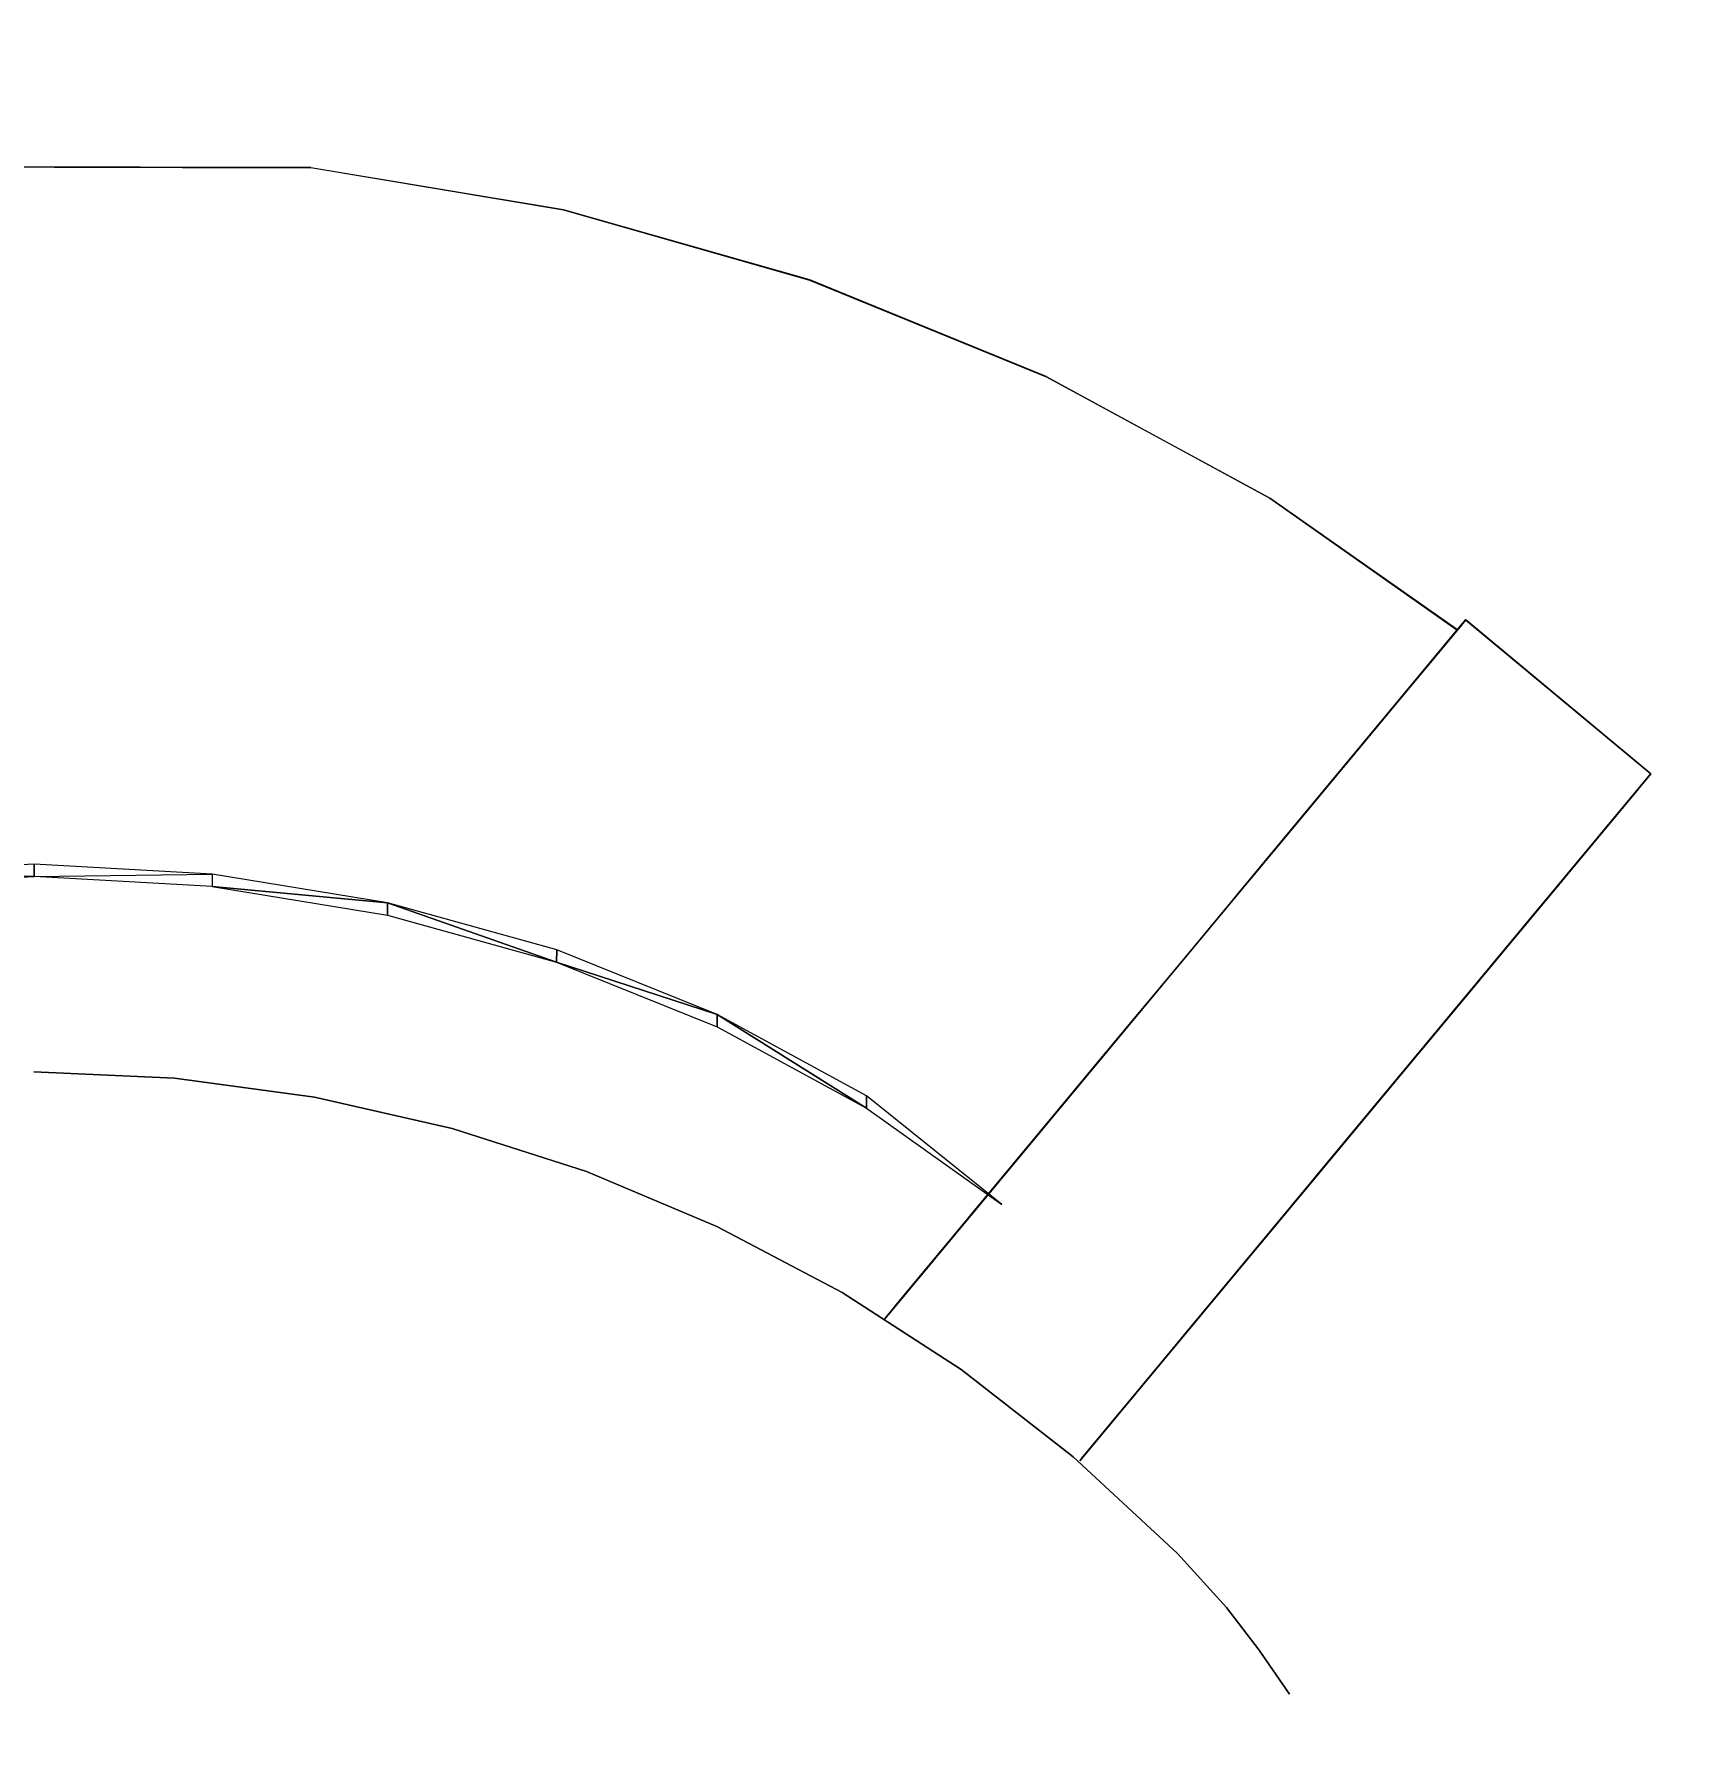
# Model space of a CAD drawing. Extents: x -566 to 72611, y -487 to 32334.
# Drawn here: x 143.91 to 151.66, y 320.6 to 328.56 of the extents above; entities that cross this region are included whole.
import ezdxf

# ---------------------------------------------------------------- set-up
doc = ezdxf.new("R2010")
doc.units = 0
doc.header["$LTSCALE"] = 0.5
doc.header["$MEASUREMENT"] = 0
doc.layers.get('0').update_dxf_attribs({"color": 20, "linetype": 'CONTINUOUS'})
doc.layers.get('DEFPOINTS').update_dxf_attribs({"linetype": 'CONTINUOUS', "lineweight": 5})
doc.layers.add('Annotations', color=40, linetype='CONTINUOUS', lineweight=5)
doc.layers.add('floor', color=7, linetype='CONTINUOUS', lineweight=5, true_color=0xcfcfcf)
doc.layers.add('layout', color=7, linetype='CONTINUOUS', lineweight=5, true_color=0xcfcfcf)
doc.styles.get("Standard").update_dxf_attribs({"font": 'arial.ttf'})
doc.dimstyles.new('Arch96', dxfattribs={"dimscale": 96, "dimtxt": 0.03125, "dimasz": 0.015625, "dimexe": 0.046875, "dimexo": 0.0625, "dimgap": 0.03125, "dimtad": 1, "dimtoh": 1, "dimdec": 4, "dimzin": 3, "dimdsep": 46, "dimlunit": 4, "dimtxsty": 'Standard', "dimblk": 'DOT', "dimcen": 0, "dimdle": 0.046875, "dimclrd": 256, "dimclre": 256, "dimclrt": 256, "dimaunit": 1, "dimadec": 3, "dimazin": 2, "dimtfac": 1, "dimtdec": 4, "dimtmove": 2, "dimatfit": 3, "dimldrblk": 'ARO14', "dimfxl": 1, "dimfrac": 2, "dimlwd": -1, "dimlwe": -1, "dimarcsym": 0})

# ---------------------------------------------------------------- blocks, each defined once
blk = doc.blocks.new('_Dot')
at = {"color": 0, "linetype": 'ByBlock', "lineweight": -2}
blk.add_line((-0.5, 0), (-1, 0), dxfattribs=at)
at = {"color": 0, "linetype": 'ByBlock', "const_width": 0.5}
blk.add_lwpolyline([(-0.25, 0, 1), (0.25, 0, 1)], format="xyb", close=True, dxfattribs=at)
blk = doc.blocks.new('*D42')
at = {"layer": 'Annotations', "transparency": 16777216}
for p, q in [((101.1478, 342.5), (101.1478, 324.5939)), ((154.1174, 342.5114), (154.1174, 324.5939)), ((152.6174, 329.0939), (102.6478, 329.0939))]:
    blk.add_line(p, q, dxfattribs=at)
at = {"layer": 'DEFPOINTS', "color": 0, "transparency": 16777216}
for p in [(101.1478, 348.5), (154.1174, 348.5114), (101.1478, 329.0939)]:
    blk.add_point(p, dxfattribs=at)
at = {"layer": 'Annotations', "transparency": 16777216, "xscale": 1.5, "yscale": 1.5, "zscale": 1.5, "rotation": 180}
blk.add_blockref('_Dot', (101.1478, 329.0939), dxfattribs=at)
at = {"layer": 'Annotations', "transparency": 16777216, "xscale": 1.5, "yscale": 1.5, "zscale": 1.5}
blk.add_blockref('_Dot', (154.1174, 329.0939), dxfattribs=at)
at = {"layer": 'Annotations', "transparency": 16777216, "insert": (127.6326, 324.5683), "char_height": 3, "attachment_point": 5}
blk.add_mtext('4\'-5"', dxfattribs=at)
blk = doc.blocks.new('ARO14')
blk.add_line((0, 0), (-1.0208, 0))
at = {"const_width": 0.0625}
blk.add_lwpolyline([(-0.7701, 0.4684), (0, 0), (-0.7701, -0.4684)], dxfattribs=at)

msp = doc.modelspace()

# ---------------------------------------------------------------- hatches: boundary and pattern name
at = {"layer": 'floor'}
h = msp.add_hatch(dxfattribs=at)
h.set_pattern_fill('ANSI37', color=256, scale=100, angle=45)
h.set_pattern_definition([(90, (243.028, 267.632), (-12.5, 9e-16), []), (180, (243.028, 267.632), (-9e-16, -12.5), [])])
h.paths.add_polyline_path([(253.46925, 349.5), (154.11744, 349.5), (154.11744, 348.5), (101.14781, 348.5), (101.14781, 349.5), (0, 349.5), (0, 344.5), (36, 344.5, -0.338357), (0, 308.66941), (0, 308.5), (0, 173.75), (253.46925, 173.75)])
h.paths.add_polyline_path([(36, 344.5), (0, 344.5), (0, 308.66941, 0.338357)], flags=17)
h.paths.add_polyline_path([(253.46925, 173.75), (0, 173.75), (0, 173.74997), (0, 169.75), (253.46925, 169.75)])
h.paths.add_polyline_path([(253.46925, 169.75), (0, 169.75), (0, 149.21137), (36, 149.21137, -0.338357), (0, 113.38078), (0, 113.21137), (0, 29.94998), (0, -5), (253.46925, -5)])
h.paths.add_polyline_path([(36, 149.21137), (0, 149.21137), (0, 113.38078, 0.338357)], flags=17)
h.paths.add_polyline_path([(575.25, 169.75), (510, 169.75), (474.75, 169.75), (327.5, 169.75), (285.46925, 169.75), (285.46925, 165.75), (253.46925, 165.75), (253.46925, -5), (263.99725, -5), (263.99725, 95.99051), (287, 95.99051), (287, 97.5), (292, 97.5), (292, -5), (341.25, -5), (341.25, 13.02988), (341.25012, 15.02988), (346.24839, 15.02988, 0.3610852), (374.08728, 41.24999), (346.25012, 41.24999), (346.25012, 42.99999), (341.25, 42.99999), (341.25, 44.99999), (341.25, 97.5), (357.75, 97.5), (405.75, 97.5), (575.25, 97.5)])

# ---------------------------------------------------------------- linework, layer by layer
at = {"layer": 'layout'}
for points in [[(145.2022, 327.93644, 72.42811), (145.2022, 327.93644, 72.42811), (142.80374, 327.94041, 72.41556), (145.20144, 327.93522, 72.46829)], [(145.2022, 327.93644, 72.42811), (145.2022, 327.93644, 72.42811), (146.38555, 327.73753, 72.45122), (145.20253, 327.934, 72.38787)], [(147.5379, 327.41015, 72.48521), (147.5379, 327.41015, 72.48521), (146.38555, 327.73753, 72.45122), (147.53604, 327.40905, 72.52538)], [(147.53604, 327.40905, 72.52538), (147.53604, 327.40905, 72.52538), (148.64199, 326.95764, 72.56979), (147.5379, 327.41015, 72.48521)], [(147.5379, 327.41015, 72.48521), (147.5379, 327.41015, 72.48521), (148.64434, 326.95849, 72.52964), (147.53845, 327.40758, 72.44498)], [(148.64434, 326.95849, 72.52964), (148.64434, 326.95849, 72.52964), (147.5379, 327.41015, 72.48521), (148.64199, 326.95764, 72.56979)], [(148.64434, 326.95849, 72.52964), (148.64434, 326.95849, 72.52964), (149.6906, 326.38831, 72.58394), (148.64501, 326.95592, 72.48942)], [(150.56985, 325.77284, 72.66457), (150.56985, 325.77284, 72.66457), (149.6906, 326.38831, 72.58394), (150.56679, 325.77248, 72.70467)], [(150.60835, 325.81917, 72.67724), (150.60835, 325.81917, 72.67724), (150.54962, 325.7485, 72.4578), (149.95228, 325.02979, 72.46136)], [(150.00973, 325.09887, 72.59624), (150.00973, 325.09887, 72.59624), (150.60835, 325.81917, 72.67724), (149.95228, 325.02979, 72.46136)], [(150.06879, 325.1699, 72.72964), (150.06879, 325.1699, 72.72964), (150.60835, 325.81917, 72.67724), (150.00973, 325.09887, 72.59624)], [(150.60756, 325.81819, 72.71734), (150.60756, 325.81819, 72.71734), (150.60835, 325.81917, 72.67724), (150.06879, 325.1699, 72.72964)], [(150.60382, 325.81368, 72.75708), (150.60382, 325.81368, 72.75708), (150.60756, 325.81819, 72.71734), (150.06879, 325.1699, 72.72964)], [(150.12938, 325.24288, 72.86153), (150.12938, 325.24288, 72.86153), (150.60382, 325.81368, 72.75708), (150.06879, 325.1699, 72.72964)], [(150.59724, 325.80576, 72.79601), (150.59724, 325.80576, 72.79601), (150.60382, 325.81368, 72.75708), (150.12938, 325.24288, 72.86153)], [(150.58782, 325.79443, 72.83366), (150.58782, 325.79443, 72.83366), (150.59724, 325.80576, 72.79601), (150.12938, 325.24288, 72.86153)], [(150.5757, 325.77981, 72.86961), (150.5757, 325.77981, 72.86961), (150.58782, 325.79443, 72.83366), (150.12938, 325.24288, 72.86153)], [(150.14677, 325.26372, 72.89507), (150.14677, 325.26372, 72.89507), (150.5757, 325.77981, 72.86961), (150.12938, 325.24288, 72.86153)], [(150.56101, 325.76215, 72.90343), (150.56101, 325.76215, 72.90343), (150.5757, 325.77981, 72.86961), (150.14677, 325.26372, 72.89507)], [(150.60835, 325.81917, 72.67724), (150.60835, 325.81917, 72.67724), (150.60756, 325.81819, 72.71734), (151.47491, 325.09889, 72.67724)], [(151.47411, 325.09792, 72.71734), (151.47411, 325.09792, 72.71734), (151.47491, 325.09889, 72.67724), (150.60756, 325.81819, 72.71734)], [(150.54962, 325.7485, 72.4578), (150.54962, 325.7485, 72.4578), (150.4927, 325.67991, 72.23734), (149.8964, 324.96254, 72.32506)], [(149.95228, 325.02979, 72.46136), (149.95228, 325.02979, 72.46136), (150.54962, 325.7485, 72.4578), (149.8964, 324.96254, 72.32506)], [(150.16626, 325.28723, 72.92598), (150.16626, 325.28723, 72.92598), (150.56101, 325.76215, 72.90343), (150.14677, 325.26372, 72.89507)], [(150.54396, 325.74168, 72.93472), (150.54396, 325.74168, 72.93472), (150.56101, 325.76215, 72.90343), (150.16626, 325.28723, 72.92598)], [(150.18771, 325.31306, 72.95397), (150.18771, 325.31306, 72.95397), (150.54396, 325.74168, 72.93472), (150.16626, 325.28723, 72.92598)], [(150.52471, 325.71853, 72.96314), (150.52471, 325.71853, 72.96314), (150.54396, 325.74168, 72.93472), (150.18771, 325.31306, 72.95397)], [(150.21091, 325.34096, 72.97878), (150.21091, 325.34096, 72.97878), (150.52471, 325.71853, 72.96314), (150.18771, 325.31306, 72.95397)], [(150.50348, 325.69294, 72.98836), (150.50348, 325.69294, 72.98836), (150.52471, 325.71853, 72.96314), (150.21091, 325.34096, 72.97878)], [(150.4927, 325.67991, 72.23734), (150.4927, 325.67991, 72.23734), (150.43759, 325.61363, 72.01588), (149.78951, 324.834, 72.04826)], [(149.84214, 324.89723, 72.18733), (149.84214, 324.89723, 72.18733), (150.4927, 325.67991, 72.23734), (149.78951, 324.834, 72.04826)], [(149.8964, 324.96254, 72.32506), (149.8964, 324.96254, 72.32506), (150.4927, 325.67991, 72.23734), (149.84214, 324.89723, 72.18733)], [(150.23561, 325.37069, 73.00018), (150.23561, 325.37069, 73.00018), (150.50348, 325.69294, 72.98836), (150.21091, 325.34096, 72.97878)], [(150.48052, 325.66529, 73.01006), (150.48052, 325.66529, 73.01006), (150.50348, 325.69294, 72.98836), (150.23561, 325.37069, 73.00018)], [(150.26162, 325.402, 73.01797), (150.26162, 325.402, 73.01797), (150.48052, 325.66529, 73.01006), (150.23561, 325.37069, 73.00018)], [(150.46602, 325.64786, 73.02074), (150.46602, 325.64786, 73.02074), (150.48052, 325.66529, 73.01006), (150.26162, 325.402, 73.01797)], [(150.28867, 325.43453, 73.03196), (150.28867, 325.43453, 73.03196), (150.46602, 325.64786, 73.02074), (150.26162, 325.402, 73.01797)], [(150.43055, 325.60522, 73.04198), (150.43055, 325.60522, 73.04198), (150.46602, 325.64786, 73.02074), (150.28867, 325.43453, 73.03196)], [(150.38428, 325.54954, 71.79347), (150.38428, 325.54954, 71.79347), (150.3328, 325.48765, 71.57012), (149.64151, 324.65588, 71.62331)], [(149.68916, 324.71326, 71.76621), (149.68916, 324.71326, 71.76621), (150.38428, 325.54954, 71.79347), (149.64151, 324.65588, 71.62331)], [(149.73852, 324.7726, 71.90788), (149.73852, 324.7726, 71.90788), (150.38428, 325.54954, 71.79347), (149.68916, 324.71326, 71.76621)], [(150.43759, 325.61363, 72.01588), (150.43759, 325.61363, 72.01588), (150.38428, 325.54954, 71.79347), (149.73852, 324.7726, 71.90788)], [(149.78951, 324.834, 72.04826), (149.78951, 324.834, 72.04826), (150.43759, 325.61363, 72.01588), (149.73852, 324.7726, 71.90788)], [(150.31652, 325.46803, 73.04206), (150.31652, 325.46803, 73.04206), (150.43055, 325.60522, 73.04198), (150.28867, 325.43453, 73.03196)], [(150.31652, 325.46803, 73.04206), (150.31652, 325.46803, 73.04206), (150.43055, 325.60522, 73.04198), (150.40218, 325.57111, 73.04811)], [(150.31652, 325.46803, 73.04206), (150.31652, 325.46803, 73.04206), (150.40218, 325.57111, 73.04811), (150.34489, 325.50215, 73.04814)], [(150.37353, 325.53663, 73.05017), (150.37353, 325.53663, 73.05017), (150.40218, 325.57111, 73.04811), (150.34489, 325.50215, 73.04814)], [(150.3328, 325.48765, 71.57012), (150.3328, 325.48765, 71.57012), (150.28316, 325.42783, 71.34588), (149.59551, 324.60056, 71.47923)], [(149.64151, 324.65588, 71.62331), (149.64151, 324.65588, 71.62331), (150.3328, 325.48765, 71.57012), (149.59551, 324.60056, 71.47923)], [(150.28316, 325.42783, 71.34588), (150.28316, 325.42783, 71.34588), (150.23536, 325.37044, 71.12077), (149.50866, 324.49603, 71.18767)], [(149.55123, 324.54732, 71.33401), (149.55123, 324.54732, 71.33401), (150.28316, 325.42783, 71.34588), (149.50866, 324.49603, 71.18767)], [(149.59551, 324.60056, 71.47923), (149.59551, 324.60056, 71.47923), (150.28316, 325.42783, 71.34588), (149.55123, 324.54732, 71.33401)], [(150.23536, 325.37044, 71.12077), (150.23536, 325.37044, 71.12077), (150.18943, 325.31513, 70.89484), (149.3338, 324.28574, 47.56821)], [(149.50866, 324.49603, 71.18767), (149.50866, 324.49603, 71.18767), (150.23536, 325.37044, 71.12077), (149.3338, 324.28574, 47.56821)], [(151.47491, 325.09889, 72.67724), (151.47491, 325.09889, 72.67724), (150.81884, 324.30952, 72.46136), (151.41618, 325.02823, 72.4578)], [(150.87631, 324.3786, 72.59624), (150.87631, 324.3786, 72.59624), (150.81884, 324.30952, 72.46136), (151.47491, 325.09889, 72.67724)], [(150.93535, 324.44963, 72.72964), (150.93535, 324.44963, 72.72964), (150.87631, 324.3786, 72.59624), (151.47491, 325.09889, 72.67724)], [(151.47411, 325.09792, 72.71734), (151.47411, 325.09792, 72.71734), (150.93535, 324.44963, 72.72964), (151.47491, 325.09889, 72.67724)], [(151.47041, 325.09341, 72.75708), (151.47041, 325.09341, 72.75708), (150.93535, 324.44963, 72.72964), (151.47411, 325.09792, 72.71734)], [(150.99594, 324.52261, 72.86153), (150.99594, 324.52261, 72.86153), (150.93535, 324.44963, 72.72964), (151.47041, 325.09341, 72.75708)], [(151.4638, 325.08549, 72.79601), (151.4638, 325.08549, 72.79601), (150.99594, 324.52261, 72.86153), (151.47041, 325.09341, 72.75708)], [(151.45437, 325.07416, 72.83366), (151.45437, 325.07416, 72.83366), (150.99594, 324.52261, 72.86153), (151.4638, 325.08549, 72.79601)], [(151.44226, 325.05954, 72.86961), (151.44226, 325.05954, 72.86961), (150.99594, 324.52261, 72.86153), (151.45437, 325.07416, 72.83366)], [(151.01332, 324.54344, 72.89507), (151.01332, 324.54344, 72.89507), (150.99594, 324.52261, 72.86153), (151.44226, 325.05954, 72.86961)], [(151.42757, 325.04187, 72.90343), (151.42757, 325.04187, 72.90343), (151.01332, 324.54344, 72.89507), (151.44226, 325.05954, 72.86961)], [(151.41618, 325.02823, 72.4578), (151.41618, 325.02823, 72.4578), (150.76296, 324.24227, 72.32506), (151.35926, 324.95963, 72.23734)], [(150.81884, 324.30952, 72.46136), (150.81884, 324.30952, 72.46136), (150.76296, 324.24227, 72.32506), (151.41618, 325.02823, 72.4578)], [(151.03282, 324.56696, 72.92598), (151.03282, 324.56696, 72.92598), (151.01332, 324.54344, 72.89507), (151.42757, 325.04187, 72.90343)], [(151.41052, 325.02141, 72.93472), (151.41052, 325.02141, 72.93472), (151.03282, 324.56696, 72.92598), (151.42757, 325.04187, 72.90343)], [(151.05427, 324.59279, 72.95397), (151.05427, 324.59279, 72.95397), (151.03282, 324.56696, 72.92598), (151.41052, 325.02141, 72.93472)], [(151.39127, 324.99826, 72.96314), (151.39127, 324.99826, 72.96314), (151.05427, 324.59279, 72.95397), (151.41052, 325.02141, 72.93472)], [(151.07747, 324.62069, 72.97878), (151.07747, 324.62069, 72.97878), (151.05427, 324.59279, 72.95397), (151.39127, 324.99826, 72.96314)], [(151.37003, 324.97267, 72.98836), (151.37003, 324.97267, 72.98836), (151.07747, 324.62069, 72.97878), (151.39127, 324.99826, 72.96314)], [(151.35926, 324.95963, 72.23734), (151.35926, 324.95963, 72.23734), (150.65607, 324.11373, 72.04826), (151.30414, 324.89336, 72.01588)], [(150.7087, 324.17696, 72.18733), (150.7087, 324.17696, 72.18733), (150.65607, 324.11373, 72.04826), (151.35926, 324.95963, 72.23734)], [(150.76296, 324.24227, 72.32506), (150.76296, 324.24227, 72.32506), (150.7087, 324.17696, 72.18733), (151.35926, 324.95963, 72.23734)], [(151.1022, 324.65042, 73.00018), (151.1022, 324.65042, 73.00018), (151.07747, 324.62069, 72.97878), (151.37003, 324.97267, 72.98836)], [(151.34708, 324.94501, 73.01006), (151.34708, 324.94501, 73.01006), (151.1022, 324.65042, 73.00018), (151.37003, 324.97267, 72.98836)], [(151.12818, 324.68173, 73.01797), (151.12818, 324.68173, 73.01797), (151.1022, 324.65042, 73.00018), (151.34708, 324.94501, 73.01006)], [(151.33257, 324.92759, 73.02074), (151.33257, 324.92759, 73.02074), (151.12818, 324.68173, 73.01797), (151.34708, 324.94501, 73.01006)], [(151.15523, 324.71426, 73.03197), (151.15523, 324.71426, 73.03197), (151.12818, 324.68173, 73.01797), (151.33257, 324.92759, 73.02074)], [(151.29711, 324.88495, 73.04198), (151.29711, 324.88495, 73.04198), (151.15523, 324.71426, 73.03197), (151.33257, 324.92759, 73.02074)], [(151.33257, 324.92759, 73.02074), (151.33257, 324.92759, 73.02074), (151.32269, 324.91565, 73.028), (151.29711, 324.88495, 73.04198)], [(151.25083, 324.82927, 71.79347), (151.25083, 324.82927, 71.79347), (150.50807, 323.9356, 71.62331), (151.19936, 324.76738, 71.57012)], [(150.55572, 323.99299, 71.76621), (150.55572, 323.99299, 71.76621), (150.50807, 323.9356, 71.62331), (151.25083, 324.82927, 71.79347)], [(150.60508, 324.05232, 71.90788), (150.60508, 324.05232, 71.90788), (150.55572, 323.99299, 71.76621), (151.25083, 324.82927, 71.79347)], [(151.30414, 324.89336, 72.01588), (151.30414, 324.89336, 72.01588), (150.60508, 324.05232, 71.90788), (151.25083, 324.82927, 71.79347)], [(150.65607, 324.11373, 72.04826), (150.65607, 324.11373, 72.04826), (150.60508, 324.05232, 71.90788), (151.30414, 324.89336, 72.01588)], [(151.18308, 324.74776, 73.04206), (151.18308, 324.74776, 73.04206), (151.15523, 324.71426, 73.03197), (151.29711, 324.88495, 73.04198)], [(151.26874, 324.85084, 73.04811), (151.26874, 324.85084, 73.04811), (151.18308, 324.74776, 73.04206), (151.29711, 324.88495, 73.04198)], [(151.21145, 324.78188, 73.04814), (151.21145, 324.78188, 73.04814), (151.18308, 324.74776, 73.04206), (151.26874, 324.85084, 73.04811)], [(151.24009, 324.81636, 73.05017), (151.24009, 324.81636, 73.05017), (151.21145, 324.78188, 73.04814), (151.26874, 324.85084, 73.04811)], [(151.19936, 324.76738, 71.57012), (151.19936, 324.76738, 71.57012), (150.46207, 323.88029, 71.47923), (151.14972, 324.70756, 71.34588)], [(150.50807, 323.9356, 71.62331), (150.50807, 323.9356, 71.62331), (150.46207, 323.88029, 71.47923), (151.19936, 324.76738, 71.57012)], [(143.90805, 324.6749, 63.33997), (143.90805, 324.6749, 63.33997), (143.07418, 324.63228, 63.34285), (143.90792, 324.61729, 62.45042)], [(143.90805, 324.6749, 63.33997), (143.90805, 324.6749, 63.33997), (143.90792, 324.61729, 62.45042), (144.74168, 324.62841, 63.34285)], [(151.14972, 324.70756, 71.34588), (151.14972, 324.70756, 71.34588), (150.37522, 323.77576, 71.18767), (151.10195, 324.65017, 71.12077)], [(150.41779, 323.82705, 71.33401), (150.41779, 323.82705, 71.33401), (150.37522, 323.77576, 71.18767), (151.14972, 324.70756, 71.34588)], [(150.46207, 323.88029, 71.47923), (150.46207, 323.88029, 71.47923), (150.41779, 323.82705, 71.33401), (151.14972, 324.70756, 71.34588)], [(143.07404, 324.57478, 62.45329), (143.07404, 324.57478, 62.45329), (143.90792, 324.61729, 62.45042), (143.07418, 324.63228, 63.34285)], [(143.90792, 324.61729, 62.45042), (143.90792, 324.61729, 62.45042), (144.74168, 324.62841, 63.34285), (144.74155, 324.57092, 62.45329)], [(144.74168, 324.62841, 63.34285), (144.74168, 324.62841, 63.34285), (144.74155, 324.57092, 62.45329), (145.56132, 324.49395, 63.35143)], [(151.05599, 324.59486, 70.89484), (151.05599, 324.59486, 70.89484), (150.2843, 323.66635, 70.70921), (151.01192, 324.54174, 70.66811)], [(150.32877, 323.71995, 70.94884), (150.32877, 323.71995, 70.94884), (150.2843, 323.66635, 70.70921), (151.05599, 324.59486, 70.89484)], [(151.10195, 324.65017, 71.12077), (151.10195, 324.65017, 71.12077), (150.32877, 323.71995, 70.94884), (151.05599, 324.59486, 70.89484)], [(150.37522, 323.77576, 71.18767), (150.37522, 323.77576, 71.18767), (150.32877, 323.71995, 70.94884), (151.10195, 324.65017, 71.12077)], [(145.56119, 324.43645, 62.46187), (145.56119, 324.43645, 62.46187), (145.56132, 324.49395, 63.35143), (144.74155, 324.57092, 62.45329)], [(151.01192, 324.54174, 70.66811), (151.01192, 324.54174, 70.66811), (150.24198, 323.61554, 70.46989), (150.96968, 324.49093, 70.44061)], [(150.2843, 323.66635, 70.70921), (150.2843, 323.66635, 70.70921), (150.24198, 323.61554, 70.46989), (151.01192, 324.54174, 70.66811)], [(145.56119, 324.43645, 62.46187), (145.56119, 324.43645, 62.46187), (146.35328, 324.21611, 62.47601), (145.56132, 324.49395, 63.35143)], [(146.35342, 324.2736, 63.36555), (146.35342, 324.2736, 63.36555), (145.56132, 324.49395, 63.35143), (146.35328, 324.21611, 62.47601)], [(150.92911, 324.4422, 70.21121), (150.92911, 324.4422, 70.21121), (150.17385, 323.53355, 70.06955), (150.89566, 324.40199, 70.01603)], [(150.20761, 323.57412, 70.26926), (150.20761, 323.57412, 70.26926), (150.17385, 323.53355, 70.06955), (150.92911, 324.4422, 70.21121)], [(150.96968, 324.49093, 70.44061), (150.96968, 324.49093, 70.44061), (150.20761, 323.57412, 70.26926), (150.92911, 324.4422, 70.21121)], [(150.24198, 323.61554, 70.46989), (150.24198, 323.61554, 70.46989), (150.20761, 323.57412, 70.26926), (150.96968, 324.49093, 70.44061)], [(150.86245, 324.36203, 69.81952), (150.86245, 324.36203, 69.81952), (150.1076, 323.45386, 69.66966), (150.82965, 324.32256, 69.62286)], [(150.1405, 323.49346, 69.86969), (150.1405, 323.49346, 69.86969), (150.1076, 323.45386, 69.66966), (150.86245, 324.36203, 69.81952)], [(150.89566, 324.40199, 70.01603), (150.89566, 324.40199, 70.01603), (150.1405, 323.49346, 69.86969), (150.86245, 324.36203, 69.81952)], [(150.17385, 323.53355, 70.06955), (150.17385, 323.53355, 70.06955), (150.1405, 323.49346, 69.86969), (150.89566, 324.40199, 70.01603)], [(146.35342, 324.2736, 63.36555), (146.35342, 324.2736, 63.36555), (146.35328, 324.21611, 62.47601), (147.10485, 323.97096, 63.38502)], [(148.56771, 323.36405, 47.89619), (148.56771, 323.36405, 47.89619), (149.3338, 324.28574, 47.56821), (148.63743, 323.44787, 47.3699)], [(149.26378, 324.20143, 48.09673), (149.26378, 324.20143, 48.09673), (149.3338, 324.28574, 47.56821), (148.56771, 323.36405, 47.89619)], [(150.7973, 324.28357, 69.42604), (150.7973, 324.28357, 69.42604), (150.04312, 323.37626, 69.26917), (150.76535, 324.24519, 69.22908)], [(150.07513, 323.41476, 69.46949), (150.07513, 323.41476, 69.46949), (150.04312, 323.37626, 69.26917), (150.7973, 324.28357, 69.42604)], [(150.82965, 324.32256, 69.62286), (150.82965, 324.32256, 69.62286), (150.07513, 323.41476, 69.46949), (150.7973, 324.28357, 69.42604)], [(150.1076, 323.45386, 69.66966), (150.1076, 323.45386, 69.66966), (150.07513, 323.41476, 69.46949), (150.82965, 324.32256, 69.62286)], [(147.10472, 323.91346, 62.49546), (147.10472, 323.91346, 62.49546), (147.10485, 323.97096, 63.38502), (146.35328, 324.21611, 62.47601)], [(148.49723, 323.27925, 48.42224), (148.49723, 323.27925, 48.42224), (149.26378, 324.20143, 48.09673), (148.56771, 323.36405, 47.89619)], [(149.19299, 324.11626, 48.62502), (149.19299, 324.11626, 48.62502), (149.26378, 324.20143, 48.09673), (148.49723, 323.27925, 48.42224)], [(150.03348, 323.36468, 43.15128), (150.03348, 323.36468, 43.15128), (150.73193, 324.20498, 43.33273), (149.96998, 323.28829, 43.67982)], [(150.66831, 324.12847, 43.8624), (150.66831, 324.12847, 43.8624), (149.96998, 323.28829, 43.67982), (150.73193, 324.20498, 43.33273)], [(150.7338, 324.20718, 69.03197), (150.7338, 324.20718, 69.03197), (149.98032, 323.30072, 68.86808), (150.7027, 324.16977, 68.83471)], [(150.0115, 323.33824, 69.0687), (150.0115, 323.33824, 69.0687), (149.98032, 323.30072, 68.86808), (150.7338, 324.20718, 69.03197)], [(150.76535, 324.24519, 69.22908), (150.76535, 324.24519, 69.22908), (150.0115, 323.33824, 69.0687), (150.7338, 324.20718, 69.03197)], [(150.04312, 323.37626, 69.26917), (150.04312, 323.37626, 69.26917), (150.0115, 323.33824, 69.0687), (150.76535, 324.24519, 69.22908)], [(148.42596, 323.19348, 48.94807), (148.42596, 323.19348, 48.94807), (149.19299, 324.11626, 48.62502), (148.49723, 323.27925, 48.42224)], [(149.12141, 324.03013, 49.1531), (149.12141, 324.03013, 49.1531), (149.19299, 324.11626, 48.62502), (148.42596, 323.19348, 48.94807)], [(149.90577, 323.21105, 44.20761), (149.90577, 323.21105, 44.20761), (149.96998, 323.28829, 43.67982), (150.66831, 324.12847, 43.8624)], [(150.60383, 324.05086, 44.39243), (150.60383, 324.05086, 44.39243), (149.90577, 323.21105, 44.20761), (150.66831, 324.12847, 43.8624)], [(150.67204, 324.13286, 68.63732), (150.67204, 324.13286, 68.63732), (149.91927, 323.22725, 68.46642), (150.64177, 324.09655, 68.43977)], [(149.94956, 323.26368, 68.66732), (149.94956, 323.26368, 68.66732), (149.91927, 323.22725, 68.46642), (150.67204, 324.13286, 68.63732)], [(150.7027, 324.16977, 68.83471), (150.7027, 324.16977, 68.83471), (149.94956, 323.26368, 68.66732), (150.67204, 324.13286, 68.63732)], [(149.98032, 323.30072, 68.86808), (149.98032, 323.30072, 68.86808), (149.94956, 323.26368, 68.66732), (150.7027, 324.16977, 68.83471)], [(148.35365, 323.10649, 49.47548), (148.35365, 323.10649, 49.47548), (149.12141, 324.03013, 49.1531), (148.42596, 323.19348, 48.94807)], [(149.04931, 323.94338, 49.67897), (149.04931, 323.94338, 49.67897), (149.12141, 324.03013, 49.1531), (148.35365, 323.10649, 49.47548)], [(149.84077, 323.13283, 44.73519), (149.84077, 323.13283, 44.73519), (149.90577, 323.21105, 44.20761), (150.60383, 324.05086, 44.39243)], [(150.53855, 323.97228, 44.92226), (150.53855, 323.97228, 44.92226), (149.84077, 323.13283, 44.73519), (150.60383, 324.05086, 44.39243)], [(150.61197, 324.06061, 68.24209), (150.61197, 324.06061, 68.24209), (149.85999, 323.15598, 68.06458), (150.58256, 324.02528, 68.04427)], [(149.8894, 323.19131, 68.26537), (149.8894, 323.19131, 68.26537), (149.85999, 323.15598, 68.06458), (150.61197, 324.06061, 68.24209)], [(150.58256, 324.02528, 68.04427), (150.58256, 324.02528, 68.04427), (149.85999, 323.15598, 68.06458), (150.55351, 323.99031, 67.84589)], [(150.64177, 324.09655, 68.43977), (150.64177, 324.09655, 68.43977), (149.8894, 323.19131, 68.26537), (150.61197, 324.06061, 68.24209)], [(149.91927, 323.22725, 68.46642), (149.91927, 323.22725, 68.46642), (149.8894, 323.19131, 68.26537), (150.64177, 324.09655, 68.43977)], [(147.10472, 323.91346, 62.49546), (147.10472, 323.91346, 62.49546), (147.80309, 323.53355, 62.51992), (147.10485, 323.97096, 63.38502)], [(147.80322, 323.59104, 63.40948), (147.80322, 323.59104, 63.40948), (147.10485, 323.97096, 63.38502), (147.80309, 323.53355, 62.51992)], [(149.08157, 323.98225, 63.67769), (149.08157, 323.98225, 63.67769), (148.64569, 323.45786, 60.06158), (147.94396, 322.61354, 60.21582)], [(148.38532, 323.14462, 63.87771), (148.38532, 323.14462, 63.87771), (149.08157, 323.98225, 63.67769), (147.94396, 322.61354, 60.21582)], [(150.55351, 323.99031, 67.84589), (150.55351, 323.99031, 67.84589), (149.70547, 322.97005, 67.00072), (150.39912, 323.80451, 66.78285)], [(149.85999, 323.15598, 68.06458), (149.85999, 323.15598, 68.06458), (149.70547, 322.97005, 67.00072), (150.55351, 323.99031, 67.84589)], [(149.77497, 323.05363, 45.26257), (149.77497, 323.05363, 45.26257), (149.84077, 323.13283, 44.73519), (150.53855, 323.97228, 44.92226)], [(150.47248, 323.89284, 45.45189), (150.47248, 323.89284, 45.45189), (149.77497, 323.05363, 45.26257), (150.53855, 323.97228, 44.92226)], [(148.27977, 323.01755, 50.02921), (148.27977, 323.01755, 50.02921), (149.04931, 323.94338, 49.67897), (148.35365, 323.10649, 49.47548)], [(148.97663, 323.85602, 50.22363), (148.97663, 323.85602, 50.22363), (149.04931, 323.94338, 49.67897), (148.27977, 323.01755, 50.02921)], [(148.83892, 323.69033, 67.00072), (148.83892, 323.69033, 67.00072), (148.38532, 323.14462, 63.87771), (148.99343, 323.87625, 68.06458)], [(149.70841, 322.97359, 45.78973), (149.70841, 322.97359, 45.78973), (149.77497, 323.05363, 45.26257), (150.47248, 323.89284, 45.45189)], [(150.40564, 323.81243, 45.98129), (150.40564, 323.81243, 45.98129), (149.70841, 322.97359, 45.78973), (150.47248, 323.89284, 45.45189)], [(148.21039, 322.93409, 50.58608), (148.21039, 322.93409, 50.58608), (148.97663, 323.85602, 50.22363), (148.27977, 323.01755, 50.02921)], [(148.90888, 323.77452, 50.76761), (148.90888, 323.77452, 50.76761), (148.97663, 323.85602, 50.22363), (148.21039, 322.93409, 50.58608)], [(150.39912, 323.80451, 66.78285), (150.39912, 323.80451, 66.78285), (149.25188, 322.42435, 63.87771), (149.94813, 323.26197, 63.67769)], [(149.70547, 322.97005, 67.00072), (149.70547, 322.97005, 67.00072), (149.25188, 322.42435, 63.87771), (150.39912, 323.80451, 66.78285)], [(149.64106, 322.89257, 46.31667), (149.64106, 322.89257, 46.31667), (149.70841, 322.97359, 45.78973), (150.40564, 323.81243, 45.98129)], [(150.33801, 323.73104, 46.51048), (150.33801, 323.73104, 46.51048), (149.64106, 322.89257, 46.31667), (150.40564, 323.81243, 45.98129)], [(148.14576, 322.85636, 51.14419), (148.14576, 322.85636, 51.14419), (148.90888, 323.77452, 50.76761), (148.21039, 322.93409, 50.58608)], [(148.84574, 323.69849, 51.31281), (148.84574, 323.69849, 51.31281), (148.90888, 323.77452, 50.76761), (148.14576, 322.85636, 51.14419)], [(149.5729, 322.81057, 46.8434), (149.5729, 322.81057, 46.8434), (149.64106, 322.89257, 46.31667), (150.33801, 323.73104, 46.51048)], [(150.26955, 323.64868, 47.03945), (150.26955, 323.64868, 47.03945), (149.5729, 322.81057, 46.8434), (150.33801, 323.73104, 46.51048)], [(144.56534, 323.67325, 59.43378), (144.56534, 323.67325, 59.43378), (143.90607, 323.70384, 59.43378), (144.56534, 323.67325, 60.56059)], [(143.90607, 323.70384, 60.56059), (143.90607, 323.70384, 60.56059), (144.56534, 323.67325, 60.56059), (143.90607, 323.70384, 59.43378)], [(145.21952, 323.58458, 59.43378), (145.21952, 323.58458, 59.43378), (144.56534, 323.67325, 59.43378), (145.21952, 323.58458, 60.56059)], [(144.56534, 323.67325, 60.56059), (144.56534, 323.67325, 60.56059), (145.21952, 323.58458, 60.56059), (144.56534, 323.67325, 59.43378)], [(148.03084, 322.71808, 52.26376), (148.03084, 322.71808, 52.26376), (148.78729, 323.62819, 51.85912), (148.08593, 322.78435, 51.70344)], [(148.73349, 323.5635, 52.40647), (148.73349, 323.5635, 52.40647), (148.78729, 323.62819, 51.85912), (148.03084, 322.71808, 52.26376)], [(148.08593, 322.78435, 51.70344), (148.08593, 322.78435, 51.70344), (148.84574, 323.69849, 51.31281), (148.14576, 322.85636, 51.14419)], [(148.78729, 323.62819, 51.85912), (148.78729, 323.62819, 51.85912), (148.84574, 323.69849, 51.31281), (148.08593, 322.78435, 51.70344)], [(149.50398, 322.7276, 47.3699), (149.50398, 322.7276, 47.3699), (149.5729, 322.81057, 46.8434), (150.26955, 323.64868, 47.03945)], [(150.20036, 323.56547, 47.56821), (150.20036, 323.56547, 47.56821), (149.50398, 322.7276, 47.3699), (150.26955, 323.64868, 47.03945)], [(145.86372, 323.43868, 59.43378), (145.86372, 323.43868, 59.43378), (145.21952, 323.58458, 59.43378), (145.86372, 323.43868, 60.56059)], [(145.21952, 323.58458, 60.56059), (145.21952, 323.58458, 60.56059), (145.86372, 323.43868, 60.56059), (145.21952, 323.58458, 59.43378)], [(147.80309, 323.53355, 62.51992), (147.80309, 323.53355, 62.51992), (148.43681, 323.08261, 62.54898), (147.80322, 323.59104, 63.40948)], [(147.98059, 322.65765, 52.82505), (147.98059, 322.65765, 52.82505), (148.73349, 323.5635, 52.40647), (148.03084, 322.71808, 52.26376)], [(148.68437, 323.50441, 52.95477), (148.68437, 323.50441, 52.95477), (148.73349, 323.5635, 52.40647), (147.98059, 322.65765, 52.82505)], [(149.43427, 322.64378, 47.89619), (149.43427, 322.64378, 47.89619), (149.50398, 322.7276, 47.3699), (150.20036, 323.56547, 47.56821)], [(150.13034, 323.48116, 48.09673), (150.13034, 323.48116, 48.09673), (149.43427, 322.64378, 47.89619), (150.20036, 323.56547, 47.56821)], [(147.93512, 322.60294, 53.38721), (147.93512, 322.60294, 53.38721), (148.68437, 323.50441, 52.95477), (147.98059, 322.65765, 52.82505)], [(148.63997, 323.45092, 53.50394), (148.63997, 323.45092, 53.50394), (148.68437, 323.50441, 52.95477), (147.93512, 322.60294, 53.38721)], [(149.36379, 322.55898, 48.42224), (149.36379, 322.55898, 48.42224), (149.43427, 322.64378, 47.89619), (150.13034, 323.48116, 48.09673)], [(150.05955, 323.39599, 48.62502), (150.05955, 323.39599, 48.62502), (149.36379, 322.55898, 48.42224), (150.13034, 323.48116, 48.09673)], [(146.49316, 323.23641, 59.43378), (146.49316, 323.23641, 59.43378), (145.86372, 323.43868, 59.43378), (146.49316, 323.23641, 60.56059)], [(145.86372, 323.43868, 60.56059), (145.86372, 323.43868, 60.56059), (146.49316, 323.23641, 60.56059), (145.86372, 323.43868, 59.43378)], [(148.61089, 323.41595, 59.62997), (148.61089, 323.41595, 59.62997), (148.59437, 323.39609, 59.4075), (147.88903, 322.54751, 59.51751)], [(147.90602, 322.56797, 59.74648), (147.90602, 322.56797, 59.74648), (148.61089, 323.41595, 59.62997), (147.88903, 322.54751, 59.51751)], [(147.89442, 322.55396, 53.95019), (147.89442, 322.55396, 53.95019), (148.63997, 323.45092, 53.50394), (147.93512, 322.60294, 53.38721)], [(148.60021, 323.40316, 54.05388), (148.60021, 323.40316, 54.05388), (148.63997, 323.45092, 53.50394), (147.89442, 322.55396, 53.95019)], [(148.62837, 323.43703, 59.8523), (148.62837, 323.43703, 59.8523), (148.61089, 323.41595, 59.62997), (147.90602, 322.56797, 59.74648)], [(147.92401, 322.58954, 59.97528), (147.92401, 322.58954, 59.97528), (148.62837, 323.43703, 59.8523), (147.90602, 322.56797, 59.74648)], [(148.64569, 323.45786, 60.06158), (148.64569, 323.45786, 60.06158), (148.62837, 323.43703, 59.8523), (147.92401, 322.58954, 59.97528)], [(147.94396, 322.61354, 60.21582), (147.94396, 322.61354, 60.21582), (148.64569, 323.45786, 60.06158), (147.92401, 322.58954, 59.97528)], [(149.29252, 322.47321, 48.94807), (149.29252, 322.47321, 48.94807), (149.36379, 322.55898, 48.42224), (150.05955, 323.39599, 48.62502)], [(149.98797, 323.30985, 49.15309), (149.98797, 323.30985, 49.15309), (149.29252, 322.47321, 48.94807), (150.05955, 323.39599, 48.62502)], [(149.2202, 322.38622, 49.47548), (149.2202, 322.38622, 49.47548), (149.29252, 322.47321, 48.94807), (149.98797, 323.30985, 49.15309)], [(149.91587, 323.22311, 49.67897), (149.91587, 323.22311, 49.67897), (149.2202, 322.38622, 49.47548), (149.98797, 323.30985, 49.15309)], [(147.1031, 322.9795, 59.43378), (147.1031, 322.9795, 59.43378), (146.49316, 323.23641, 59.43378), (147.1031, 322.9795, 60.56059)], [(146.49316, 323.23641, 60.56059), (146.49316, 323.23641, 60.56059), (147.1031, 322.9795, 60.56059), (146.49316, 323.23641, 59.43378)], [(149.94813, 323.26197, 63.67769), (149.94813, 323.26197, 63.67769), (148.81052, 321.89327, 60.21582), (149.51228, 322.73759, 60.06158)], [(149.25188, 322.42435, 63.87771), (149.25188, 322.42435, 63.87771), (148.81052, 321.89327, 60.21582), (149.94813, 323.26197, 63.67769)], [(149.14633, 322.29728, 50.02921), (149.14633, 322.29728, 50.02921), (149.2202, 322.38622, 49.47548), (149.91587, 323.22311, 49.67897)], [(149.84319, 323.13575, 50.22363), (149.84319, 323.13575, 50.22363), (149.14633, 322.29728, 50.02921), (149.91587, 323.22311, 49.67897)], [(149.07695, 322.21382, 50.58607), (149.07695, 322.21382, 50.58607), (149.14633, 322.29728, 50.02921), (149.84319, 323.13575, 50.22363)], [(149.77543, 323.05424, 50.76761), (149.77543, 323.05424, 50.76761), (149.07695, 322.21382, 50.58607), (149.84319, 323.13575, 50.22363)], [(149.01235, 322.13609, 51.14419), (149.01235, 322.13609, 51.14419), (149.07695, 322.21382, 50.58607), (149.77543, 323.05424, 50.76761)], [(149.7123, 322.97822, 51.3128), (149.7123, 322.97822, 51.3128), (149.01235, 322.13609, 51.14419), (149.77543, 323.05424, 50.76761)], [(147.689, 322.6698, 59.43378), (147.689, 322.6698, 59.43378), (147.1031, 322.9795, 59.43378), (147.689, 322.6698, 60.56059)], [(147.1031, 322.9795, 60.56059), (147.1031, 322.9795, 60.56059), (147.689, 322.6698, 60.56059), (147.1031, 322.9795, 59.43378)], [(148.95249, 322.06408, 51.70344), (148.95249, 322.06408, 51.70344), (149.01235, 322.13609, 51.14419), (149.7123, 322.97822, 51.3128)], [(149.65385, 322.90792, 51.85912), (149.65385, 322.90792, 51.85912), (148.95249, 322.06408, 51.70344), (149.7123, 322.97822, 51.3128)], [(148.84715, 321.93737, 52.82505), (148.84715, 321.93737, 52.82505), (148.89743, 321.9978, 52.26376), (149.60005, 322.84322, 52.40647)], [(149.55093, 322.78413, 52.95477), (149.55093, 322.78413, 52.95477), (148.84715, 321.93737, 52.82505), (149.60005, 322.84322, 52.40647)], [(148.89743, 321.9978, 52.26376), (148.89743, 321.9978, 52.26376), (148.95249, 322.06408, 51.70344), (149.65385, 322.90792, 51.85912)], [(149.60005, 322.84322, 52.40647), (149.60005, 322.84322, 52.40647), (148.89743, 321.9978, 52.26376), (149.65385, 322.90792, 51.85912)], [(148.80168, 321.88267, 53.38721), (148.80168, 321.88267, 53.38721), (148.84715, 321.93737, 52.82505), (149.55093, 322.78413, 52.95477)], [(149.50652, 322.73065, 53.50394), (149.50652, 322.73065, 53.50394), (148.80168, 321.88267, 53.38721), (149.55093, 322.78413, 52.95477)], [(148.24645, 322.30949, 59.43378), (148.24645, 322.30949, 59.43378), (147.689, 322.6698, 59.43378), (148.24645, 322.30949, 60.56059)], [(147.689, 322.6698, 60.56059), (147.689, 322.6698, 60.56059), (148.24645, 322.30949, 60.56059), (147.689, 322.6698, 59.43378)], [(148.77129, 321.90154, 59.43378), (148.77129, 321.90154, 59.43378), (148.24645, 322.30949, 59.43378), (148.77129, 321.90154, 60.56059)], [(148.24645, 322.30949, 60.56059), (148.24645, 322.30949, 60.56059), (148.77129, 321.90154, 60.56059), (148.24645, 322.30949, 59.43378)], [(149.2596, 321.44874, 59.43378), (149.2596, 321.44874, 59.43378), (148.77129, 321.90154, 59.43378), (149.2596, 321.44874, 60.56059)], [(148.77129, 321.90154, 60.56059), (148.77129, 321.90154, 60.56059), (149.2596, 321.44874, 60.56059), (148.77129, 321.90154, 59.43378)], [(149.48869, 321.19614, 60.56059), (149.48869, 321.19614, 60.56059), (149.48869, 321.19614, 59.43378), (149.2596, 321.44874, 60.56059)], [(149.2596, 321.44874, 59.43378), (149.2596, 321.44874, 59.43378), (149.2596, 321.44874, 60.56059), (149.48869, 321.19614, 59.43378)], [(149.64087, 320.99632, 60.56059), (149.64087, 320.99632, 60.56059), (149.64087, 320.99632, 59.43378), (149.48869, 321.19614, 60.56059)], [(149.48869, 321.19614, 59.43378), (149.48869, 321.19614, 59.43378), (149.48869, 321.19614, 60.56059), (149.64087, 320.99632, 59.43378)], [(149.78373, 320.78945, 60.56059), (149.78373, 320.78945, 60.56059), (149.78373, 320.78945, 59.43378), (149.64087, 320.99632, 60.56059)], [(149.64087, 320.99632, 59.43378), (149.64087, 320.99632, 59.43378), (149.64087, 320.99632, 60.56059), (149.78373, 320.78945, 59.43378)]]:
    msp.add_3dface(points, dxfattribs=at)

# ---------------------------------------------------------------- dimensions: what is measured, and where the dimension line sits
at = {"layer": 'Annotations'}
dim = msp.add_linear_dim(base=(101.14781, 329.09391), p1=(154.11744, 348.5114), p2=(101.14781, 348.5), angle=180, dimstyle='Arch96', dxfattribs=at)
dim.commit()
dim.dimension.update_dxf_attribs({"geometry": '*D42', "text_midpoint": (127.63263, 324.56833)})

doc.saveas('drawing.dxf')
